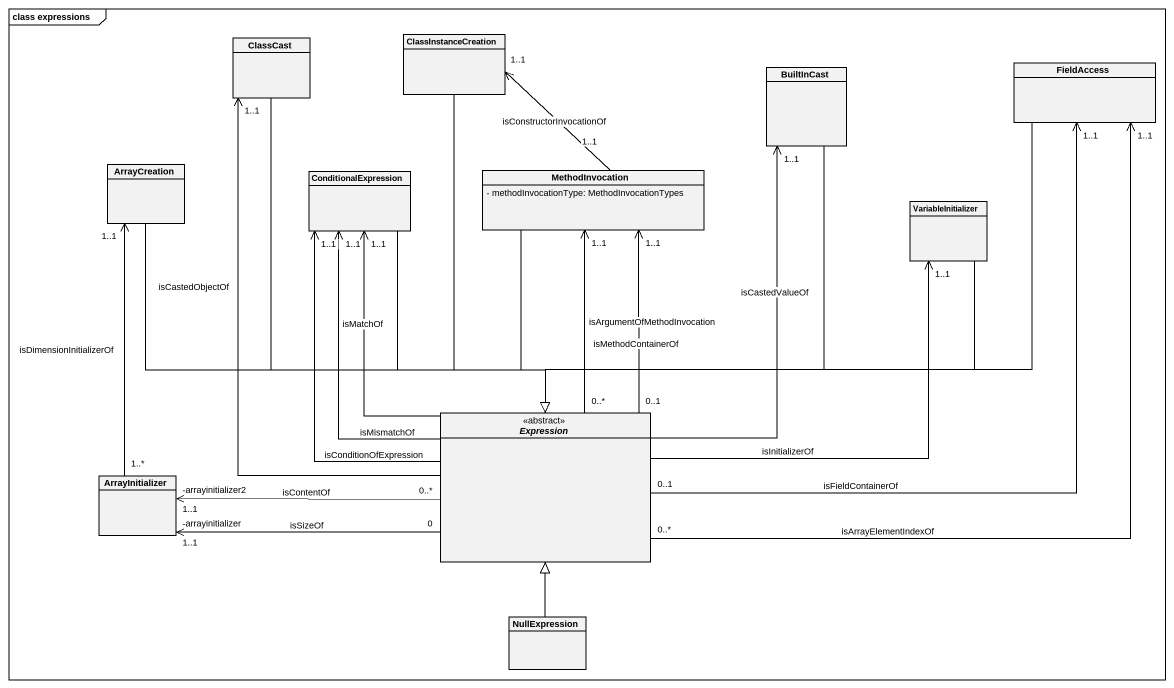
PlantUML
@startuml
mainframe class expressions
hide circle
hide empty members
skinparam classAttributeIconSize 0
class ClassCast
class ClassInstanceCreation
class BuiltInCast
class FieldAccess
class ArrayCreation
class ConditionalExpression
class MethodInvocation {
  - methodInvocationType: MethodInvocationTypes
}
class VariableInitializer
abstract class Expression <<abstract>>
class ArrayInitializer
class NullExpression
ClassCast --|> Expression
ClassInstanceCreation --|> Expression
BuiltInCast --|> Expression
FieldAccess --|> Expression
ArrayCreation --|> Expression
ConditionalExpression --|> Expression
MethodInvocation "1..1" -up-> "1..1" ClassInstanceCreation : isConstructorInvocationOf
MethodInvocation --|> Expression
VariableInitializer --|> Expression
Expression -up-> "1..1" ClassCast : isCastedObjectOf
Expression -up-> "1..1" BuiltInCast : isCastedValueOf
Expression "0..*" -up-> "1..1" FieldAccess : isArrayElementIndexOf
Expression "0..1" -up-> "1..1" FieldAccess : isFieldContainerOf
Expression -up-> "1..1" ConditionalExpression : isMismatchOf
Expression -up-> "1..1" ConditionalExpression : isMatchOf
Expression -up-> "1..1" ConditionalExpression : isConditionOfExpression
Expression "0..*" -up-> "1..1" MethodInvocation : isArgumentOfMethodInvocation
Expression "0..1" -up-> "1..1" MethodInvocation : isMethodContainerOf
Expression -up-> "1..1" VariableInitializer : isInitializerOf
Expression "0" -left-> "-arrayinitializer\n1..1" ArrayInitializer : isSizeOf
Expression "0..*" -left-> "-arrayinitializer2\n1..1" ArrayInitializer : isContentOf
ArrayInitializer "1..*" -up-> "1..1" ArrayCreation : isDimensionInitializerOf
NullExpression -up-|> Expression
@enduml
